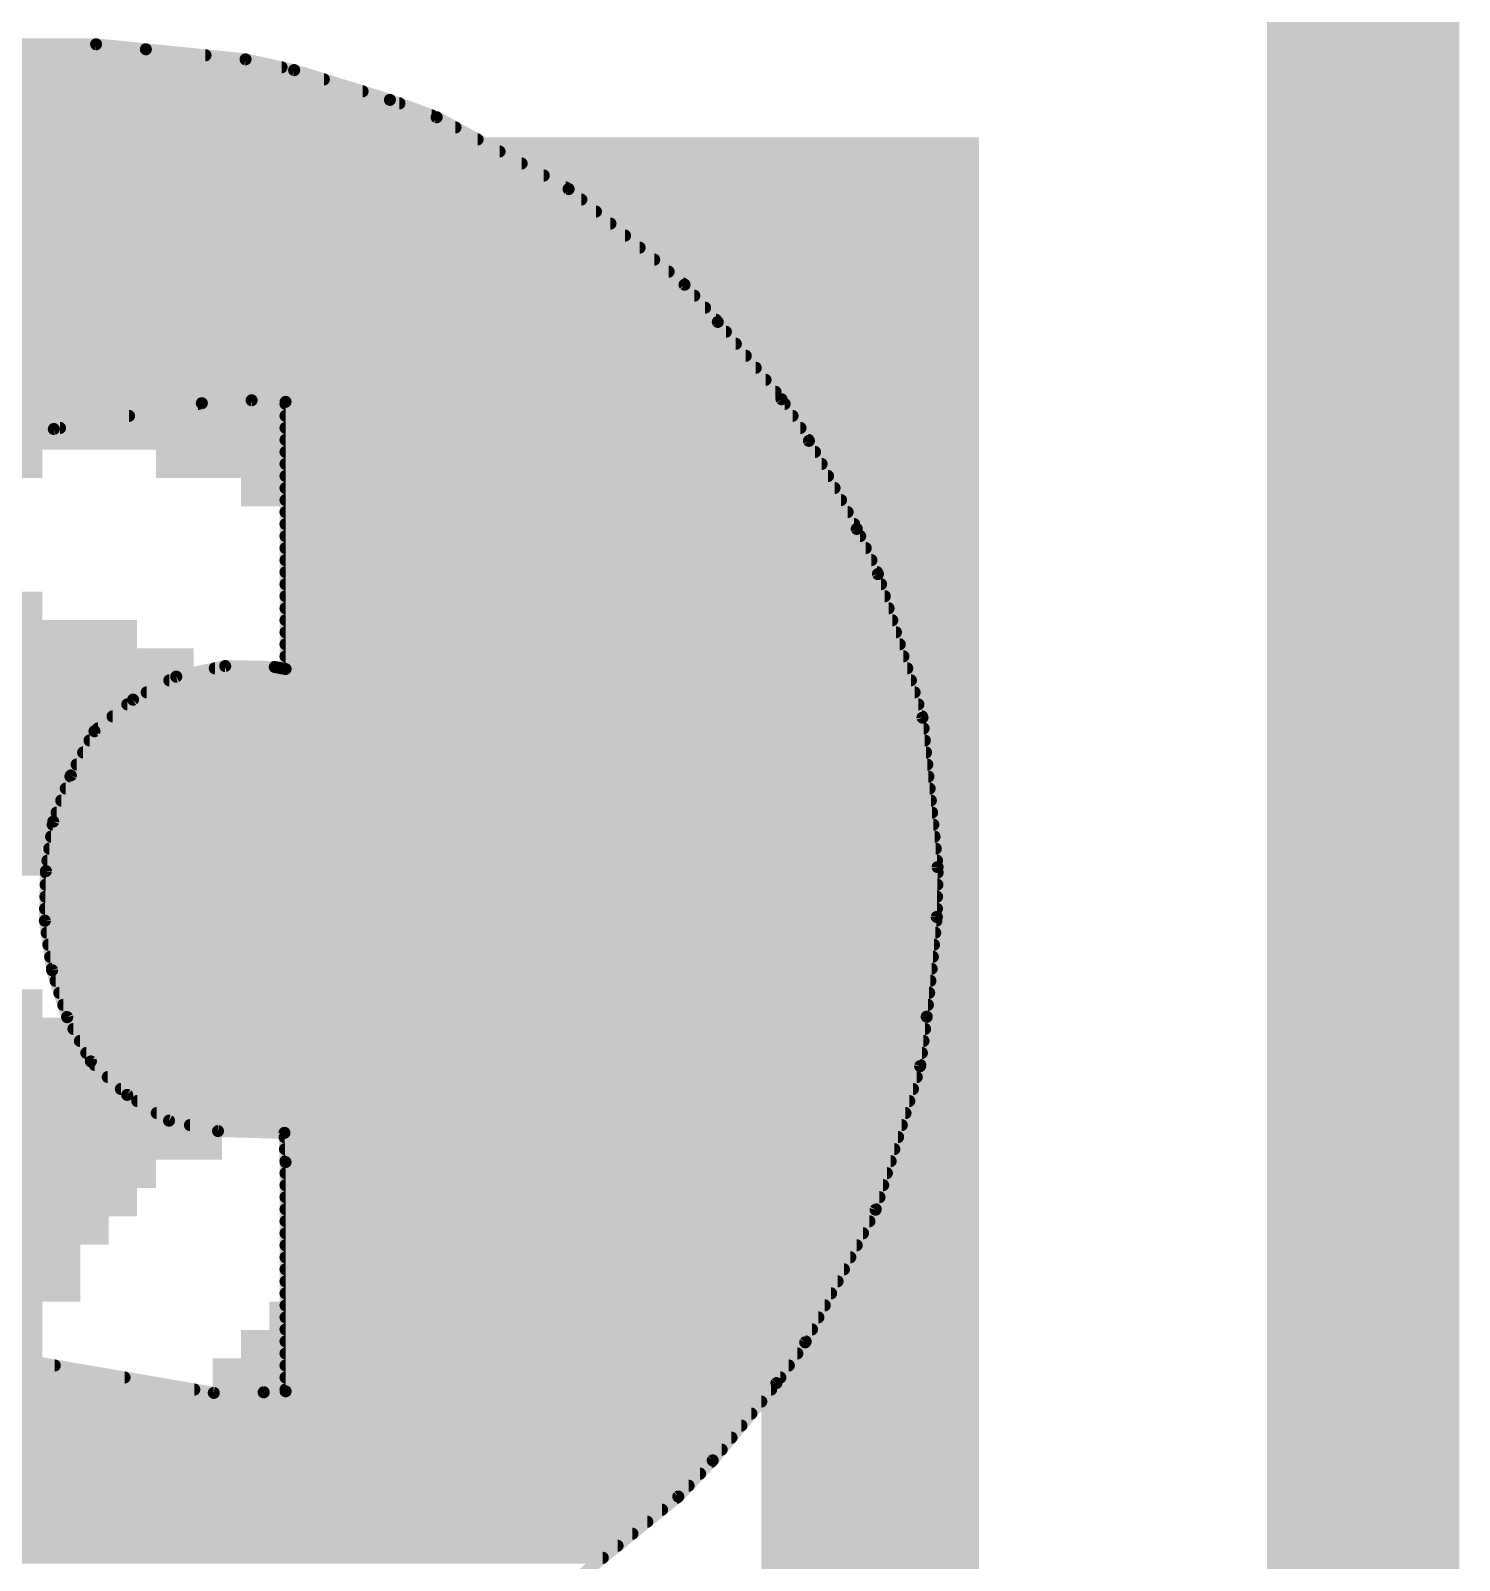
# Model space of a CAD drawing. Extents: x -27.9 to 58.7, y -12 to 40.1.
# Drawn here: x 23.992 to 25.502, y 16.71 to 18.327 of the extents above; entities that cross this region are included whole.
import ezdxf

# ---------------------------------------------------------------- set-up
doc = ezdxf.new("R2010")
doc.units = 0
for name, color, linetype in [('1', 12, 'CONTINUOUS'), ('16', 132, 'CONTINUOUS'), ('20', 31, 'CONTINUOUS'), ('21', 41, 'CONTINUOUS'), ('22', 40, 'CONTINUOUS')]:
    doc.layers.add(name, color=color, linetype=linetype)

# ---------------------------------------------------------------- blocks, each defined once
blk = doc.blocks.new('RECT')
blk.add_solid([(-0.5, -0.5), (0.5, -0.5), (-0.5, 0.5), (0.5, 0.5)])

msp = doc.modelspace()

# ---------------------------------------------------------------- linework, layer by layer
at = {"layer": '1', "const_width": 0.2032}
msp.add_lwpolyline([(25.4, 0), (25.4, 25.4)], dxfattribs=at)
at = {"layer": '16', "const_width": 0.2032}
msp.add_lwpolyline([(25.4, 0), (25.4, 25.4)], dxfattribs=at)
at = {"layer": '20', "const_width": 0.2032}
msp.add_lwpolyline([(25.4, 25.4), (25.4, 0)], dxfattribs=at)
at = {"layer": '21', "const_width": 0.0127}
for points in [[(24.0608, 18.3123), (20.3557, 18.3123)], [(24.1134, 18.307), (24.0608, 18.3123)], [(20.2309, 18.3007), (24.1764, 18.3007)], [(24.2187, 18.2964), (24.1134, 18.307)], [(24.2702, 18.285), (24.2187, 18.2964)], [(20.1038, 18.2753), (24.3015, 18.2753)], [(20.1442, 18.288), (24.2568, 18.288)], [(24.3713, 18.2536), (24.2702, 18.285)], [(20.0634, 18.2626), (24.3424, 18.2626)], [(20.023, 18.2499), (24.3814, 18.2499)], [(24.4207, 18.2353), (24.3713, 18.2536)], [(19.9875, 18.2372), (24.4156, 18.2372)], [(24.5601, 18.1594), (24.4207, 18.2353)], [(19.9407, 18.2118), (24.4639, 18.2118)], [(19.9641, 18.2245), (24.4406, 18.2245)], [(19.9173, 18.1991), (24.4872, 18.1991)], [(19.8939, 18.1864), (24.5105, 18.1864)], [(19.8705, 18.1737), (24.5339, 18.1737)], [(19.8327, 18.1483), (24.5736, 18.1483)], [(19.8493, 18.161), (24.5572, 18.161)], [(24.6826, 18.0583), (24.5601, 18.1594)], [(19.816, 18.1356), (24.589, 18.1356)], [(19.8004, 18.1229), (24.6044, 18.1229)], [(19.7696, 18.0975), (24.6352, 18.0975)], [(19.785, 18.1102), (24.6198, 18.1102)], [(19.7542, 18.0848), (24.6506, 18.0848)], [(19.7388, 18.0721), (24.6659, 18.0721)], [(19.7249, 18.0594), (24.6813, 18.0594)], [(24.7178, 18.019), (24.6826, 18.0583)], [(19.7002, 18.034), (24.7044, 18.034)], [(19.7126, 18.0467), (24.693, 18.0467)], [(19.6888, 18.0213), (24.7158, 18.0213)], [(24.7852, 17.9374), (24.7178, 18.019)], [(19.6783, 18.0086), (24.7264, 18.0086)], [(19.6679, 17.9959), (24.7369, 17.9959)], [(19.6469, 17.9705), (24.7579, 17.9705)], [(19.6574, 17.9832), (24.7474, 17.9832)], [(19.6364, 17.9578), (24.7683, 17.9578)], [(19.6261, 17.9451), (24.7788, 17.9451)], [(24.1726, 17.9331), (24.2252, 17.9363)], [(24.2252, 17.9363), (24.261, 17.9345)], [(24.8142, 17.8934), (24.7852, 17.9374)], [(20.3647, 17.9324), (24.1685, 17.9324)], [(23.6034, 17.9197), (24.0956, 17.9197)], [(24.0162, 17.9059), (24.1726, 17.9331)], [(24.261, 17.9345), (24.261, 17.6523)], [(24.261, 17.9324), (24.7885, 17.9324)], [(24.261, 17.9197), (24.7968, 17.9197)], [(23.603, 17.907), (24.0227, 17.907)], [(23.966, 17.8918), (24.0162, 17.9059)], [(24.261, 17.907), (24.8052, 17.907)], [(24.261, 17.8943), (24.8136, 17.8943)], [(24.8647, 17.8003), (24.8142, 17.8934)], [(24.261, 17.8816), (24.8206, 17.8816)], [(24.261, 17.8689), (24.8275, 17.8689)], [(24.261, 17.8562), (24.8344, 17.8562)], [(24.261, 17.8435), (24.8412, 17.8435)], [(24.261, 17.8308), (24.8481, 17.8308)], [(24.261, 17.8181), (24.855, 17.8181)], [(24.261, 17.8054), (24.8619, 17.8054)], [(24.261, 17.7927), (24.8683, 17.7927)], [(24.8871, 17.7526), (24.8647, 17.8003)], [(24.261, 17.78), (24.8742, 17.78)], [(24.261, 17.7673), (24.8802, 17.7673)], [(24.261, 17.7546), (24.8861, 17.7546)], [(24.261, 17.7419), (24.8904, 17.7419)], [(24.9341, 17.6009), (24.8871, 17.7526)], [(24.261, 17.7292), (24.8943, 17.7292)], [(24.261, 17.7165), (24.8983, 17.7165)], [(24.261, 17.7038), (24.9022, 17.7038)], [(24.261, 17.6911), (24.9061, 17.6911)], [(24.261, 17.6784), (24.9101, 17.6784)], [(24.261, 17.6657), (24.914, 17.6657)], [(24.1972, 17.6554), (24.1455, 17.6442)], [(24.1863, 17.653), (24.2572, 17.653)], [(24.2497, 17.6544), (24.1972, 17.6554)], [(24.261, 17.6523), (24.2497, 17.6544)], [(24.261, 17.653), (24.918, 17.653)], [(24.1455, 17.6442), (24.0999, 17.6199)], [(24.1382, 17.6403), (24.9219, 17.6403)], [(24.0999, 17.6199), (24.0591, 17.5865)], [(24.0938, 17.6149), (24.9298, 17.6149)], [(24.1143, 17.6276), (24.9258, 17.6276)], [(24.0782, 17.6022), (24.9337, 17.6022)], [(24.9502, 17.443), (24.9341, 17.6009)], [(24.0591, 17.5865), (24.0341, 17.5399)], [(24.0627, 17.5895), (24.9353, 17.5895)], [(24.0471, 17.5641), (24.9379, 17.5641)], [(24.0539, 17.5768), (24.9366, 17.5768)], [(24.0403, 17.5514), (24.9392, 17.5514)], [(24.0341, 17.5399), (24.0155, 17.4911)], [(24.0337, 17.5387), (24.9404, 17.5387)], [(24.0288, 17.526), (24.9417, 17.526)], [(24.0191, 17.5006), (24.9443, 17.5006)], [(24.024, 17.5133), (24.943, 17.5133)], [(24.0155, 17.4911), (24.0078, 17.4387)], [(24.015, 17.4879), (24.9456, 17.4879)], [(24.0132, 17.4752), (24.9469, 17.4752)], [(24.0113, 17.4625), (24.9482, 17.4625)], [(24.0078, 17.4387), (24.0067, 17.3864)], [(24.0078, 17.4371), (24.9501, 17.4371)], [(24.0094, 17.4498), (24.9495, 17.4498)], [(24.9493, 17.3903), (24.9502, 17.443)], [(24.0075, 17.4244), (24.9499, 17.4244)], [(24.0072, 17.4117), (24.9496, 17.4117)], [(24.0067, 17.3864), (24.0144, 17.334)], [(24.0067, 17.3863), (24.9489, 17.3863)], [(24.0069, 17.399), (24.9494, 17.399)], [(24.9387, 17.285), (24.9493, 17.3903)], [(24.0086, 17.3736), (24.9476, 17.3736)], [(24.0104, 17.3609), (24.9463, 17.3609)], [(24.0123, 17.3482), (24.9451, 17.3482)], [(24.0141, 17.3355), (24.9438, 17.3355)], [(24.0144, 17.334), (24.0303, 17.2844)], [(24.018, 17.3228), (24.9425, 17.3228)], [(24.022, 17.3101), (24.9412, 17.3101)], [(24.0261, 17.2974), (24.9399, 17.2974)], [(24.0302, 17.2847), (24.9386, 17.2847)], [(24.0303, 17.2844), (24.0553, 17.2377)], [(24.9316, 17.2327), (24.9387, 17.285)], [(24.0369, 17.272), (24.9369, 17.272)], [(24.0437, 17.2593), (24.9352, 17.2593)], [(24.0505, 17.2466), (24.9335, 17.2466)], [(24.0553, 17.2377), (24.0937, 17.2023)], [(24.0594, 17.2339), (24.9318, 17.2339)], [(24.8846, 17.081), (24.9316, 17.2327)], [(24.0732, 17.2212), (24.9281, 17.2212)], [(24.087, 17.2085), (24.9241, 17.2085)], [(24.0937, 17.2023), (24.1379, 17.1751)], [(24.1043, 17.1958), (24.9202, 17.1958)], [(24.1249, 17.1831), (24.9162, 17.1831)], [(24.1379, 17.1751), (24.1897, 17.1641)], [(24.16, 17.1704), (24.9123, 17.1704)], [(24.1897, 17.1641), (24.2599, 17.1622)], [(24.2599, 17.1622), (24.261, 17.1313)], [(24.26, 17.1577), (24.9084, 17.1577)], [(24.2605, 17.145), (24.9044, 17.145)], [(24.261, 17.1323), (24.9005, 17.1323)], [(24.261, 17.1313), (24.261, 16.8891)], [(24.261, 17.1196), (24.8965, 17.1196)], [(24.261, 17.1069), (24.8926, 17.1069)], [(24.261, 17.0942), (24.8887, 17.0942)], [(24.261, 17.0815), (24.8847, 17.0815)], [(24.8102, 16.9409), (24.8846, 17.081)], [(24.261, 17.0688), (24.8781, 17.0688)], [(24.261, 17.0561), (24.8713, 17.0561)], [(24.261, 17.0434), (24.8646, 17.0434)], [(24.261, 17.0307), (24.8579, 17.0307)], [(24.261, 17.018), (24.8511, 17.018)], [(24.261, 17.0053), (24.8444, 17.0053)], [(24.261, 16.9926), (24.8376, 16.9926)], [(24.261, 16.9799), (24.8309, 16.9799)], [(24.261, 16.9672), (24.8241, 16.9672)], [(24.261, 16.9545), (24.8174, 16.9545)], [(24.261, 16.9418), (24.8107, 16.9418)], [(24.7798, 16.8978), (24.8102, 16.9409)], [(24.1852, 16.8875), (23.9765, 16.9234)], [(24.261, 16.9291), (24.8019, 16.9291)], [(23.6022, 16.9164), (24.0171, 16.9164)], [(23.6026, 16.9037), (24.0909, 16.9037)], [(24.261, 16.9164), (24.7929, 16.9164)], [(24.261, 16.9037), (24.784, 16.9037)], [(20.9578, 16.891), (24.1646, 16.891)], [(24.238, 16.8881), (24.1852, 16.8875)], [(24.261, 16.8891), (24.238, 16.8881)], [(24.261, 16.891), (24.7742, 16.891)], [(24.7125, 16.8161), (24.7798, 16.8978)], [(20.9578, 16.8783), (24.7638, 16.8783)], [(20.9578, 16.8656), (24.7533, 16.8656)], [(20.9578, 16.8529), (24.7428, 16.8529)], [(20.9578, 16.8402), (24.7323, 16.8402)], [(20.9578, 16.8275), (24.7219, 16.8275)], [(20.9578, 16.8148), (24.7112, 16.8148)], [(24.6761, 16.7779), (24.7125, 16.8161)], [(20.9578, 16.8021), (24.6991, 16.8021)], [(20.9578, 16.7894), (24.687, 16.7894)], [(20.9578, 16.7767), (24.6746, 16.7767)], [(24.5529, 16.678), (24.6761, 16.7779)], [(20.9578, 16.764), (24.6589, 16.764)], [(20.9578, 16.7513), (24.6433, 16.7513)], [(20.9578, 16.7386), (24.6276, 16.7386)], [(20.9578, 16.7259), (24.6119, 16.7259)], [(20.9578, 16.7132), (24.5963, 16.7132)]]:
    msp.add_lwpolyline(points, dxfattribs=at)
at = {"layer": '21', "const_width": 0.0064}
for points in [[(24.0612, 18.3155, 1), (24.0605, 18.3092)], [(24.0608, 18.3092, 1), (24.0608, 18.3155)], [(24.1137, 18.3102, 1), (24.1131, 18.3039)], [(24.1131, 18.3039, 1), (24.1137, 18.3102)], [(24.1764, 18.2975, 1), (24.1764, 18.3039)], [(24.2194, 18.2995, 1), (24.2181, 18.2933)], [(24.2184, 18.2933, 1), (24.2191, 18.2996)], [(24.2568, 18.2848, 1), (24.2568, 18.2912)], [(24.2711, 18.2881, 1), (24.2692, 18.282)], [(24.2695, 18.2819, 1), (24.2708, 18.2881)], [(24.3015, 18.2721, 1), (24.3015, 18.2785)], [(24.3424, 18.2594, 1), (24.3424, 18.2658)], [(24.3724, 18.2566, 1), (24.3702, 18.2507)], [(24.3703, 18.2506, 1), (24.3722, 18.2567)], [(24.3814, 18.2467, 1), (24.3814, 18.2531)], [(24.4156, 18.234, 1), (24.4156, 18.2404)], [(24.4222, 18.2381, 1), (24.4192, 18.2325)], [(24.4196, 18.2323, 1), (24.4218, 18.2383)], [(24.4406, 18.2213, 1), (24.4406, 18.2277)], [(24.4639, 18.2086, 1), (24.4639, 18.215)], [(24.4872, 18.1959, 1), (24.4872, 18.2023)], [(24.5105, 18.1832, 1), (24.5105, 18.1896)], [(24.5339, 18.1705, 1), (24.5339, 18.1769)], [(24.5622, 18.1618, 1), (24.5581, 18.1569)], [(24.5572, 18.1578, 1), (24.5572, 18.1642)], [(24.5586, 18.1566, 1), (24.5617, 18.1622)], [(24.5736, 18.1451, 1), (24.5736, 18.1515)], [(24.589, 18.1324, 1), (24.589, 18.1388)], [(24.6044, 18.1197, 1), (24.6044, 18.1261)], [(24.6198, 18.107, 1), (24.6198, 18.1134)], [(24.6352, 18.0943, 1), (24.6352, 18.1007)], [(24.6506, 18.0816, 1), (24.6506, 18.088)], [(24.6659, 18.0689, 1), (24.6659, 18.0753)], [(24.685, 18.0604, 1), (24.6803, 18.0562)], [(24.6806, 18.0559, 1), (24.6847, 18.0608)], [(24.6813, 18.0562, 1), (24.6813, 18.0626)], [(24.693, 18.0435, 1), (24.693, 18.0499)], [(24.7044, 18.0308, 1), (24.7044, 18.0372)], [(24.7203, 18.021, 1), (24.7154, 18.017)], [(24.7155, 18.0169, 1), (24.7202, 18.0211)], [(24.7158, 18.0181, 1), (24.7158, 18.0245)], [(24.7264, 18.0054, 1), (24.7264, 18.0118)], [(24.7369, 17.9927, 1), (24.7369, 17.9991)], [(24.7474, 17.98, 1), (24.7474, 17.9864)], [(24.7579, 17.9673, 1), (24.7579, 17.9737)], [(24.7683, 17.9546, 1), (24.7683, 17.961)], [(24.2253, 17.9394, 1), (24.225, 17.9331)], [(24.2254, 17.9331, 1), (24.225, 17.9394)], [(24.7788, 17.9419, 1), (24.7788, 17.9483)], [(24.7878, 17.9391, 1), (24.7825, 17.9356)], [(24.7827, 17.9353, 1), (24.7876, 17.9394)], [(24.0956, 17.9165, 1), (24.0956, 17.9229)], [(24.1685, 17.9292, 1), (24.1685, 17.9356)], [(24.1724, 17.9363, 1), (24.1728, 17.9299)], [(24.1731, 17.93, 1), (24.1721, 17.9362)], [(24.261, 17.9356, 1), (24.261, 17.9292)], [(24.261, 17.9229, 1), (24.261, 17.9165)], [(24.2642, 17.9345, 1), (24.2579, 17.9345)], [(24.2609, 17.9314, 1), (24.2612, 17.9377)], [(24.7885, 17.9292, 1), (24.7885, 17.9356)], [(24.7968, 17.9165, 1), (24.7968, 17.9229)], [(24.0156, 17.909, 1), (24.0167, 17.9027)], [(24.017, 17.9028, 1), (24.0153, 17.9089)], [(24.0227, 17.9038, 1), (24.0227, 17.9102)], [(24.261, 17.9102, 1), (24.261, 17.9038)], [(24.8052, 17.9038, 1), (24.8052, 17.9102)], [(24.261, 17.8975, 1), (24.261, 17.8911)], [(24.817, 17.8949, 1), (24.8114, 17.8918)], [(24.8115, 17.8916, 1), (24.8168, 17.8951)], [(24.8136, 17.8911, 1), (24.8136, 17.8975)], [(24.261, 17.8848, 1), (24.261, 17.8784)], [(24.8206, 17.8784, 1), (24.8206, 17.8848)], [(24.261, 17.8721, 1), (24.261, 17.8657)], [(24.261, 17.8594, 1), (24.261, 17.853)], [(24.8275, 17.8657, 1), (24.8275, 17.8721)], [(24.8344, 17.853, 1), (24.8344, 17.8594)], [(24.261, 17.8467, 1), (24.261, 17.8403)], [(24.8412, 17.8403, 1), (24.8412, 17.8467)], [(24.261, 17.834, 1), (24.261, 17.8276)], [(24.8481, 17.8276, 1), (24.8481, 17.834)], [(24.261, 17.8213, 1), (24.261, 17.8149)], [(24.855, 17.8149, 1), (24.855, 17.8213)], [(24.261, 17.8086, 1), (24.261, 17.8022)], [(24.261, 17.7959, 1), (24.261, 17.7895)], [(24.8676, 17.8017, 1), (24.8618, 17.799)], [(24.8619, 17.8022, 1), (24.8619, 17.8086)], [(24.8619, 17.7988, 1), (24.8675, 17.8018)], [(24.8683, 17.7895, 1), (24.8683, 17.7959)], [(24.261, 17.7832, 1), (24.261, 17.7768)], [(24.8742, 17.7768, 1), (24.8742, 17.7832)], [(24.261, 17.7705, 1), (24.261, 17.7641)], [(24.8802, 17.7641, 1), (24.8802, 17.7705)], [(24.261, 17.7578, 1), (24.261, 17.7514)], [(24.261, 17.7451, 1), (24.261, 17.7387)], [(24.8901, 17.7535, 1), (24.884, 17.7516)], [(24.8842, 17.7512, 1), (24.8899, 17.7539)], [(24.8861, 17.7514, 1), (24.8861, 17.7578)], [(24.8904, 17.7387, 1), (24.8904, 17.7451)], [(24.261, 17.7324, 1), (24.261, 17.726)], [(24.8943, 17.726, 1), (24.8943, 17.7324)], [(24.261, 17.7197, 1), (24.261, 17.7133)], [(24.8983, 17.7133, 1), (24.8983, 17.7197)], [(24.261, 17.707, 1), (24.261, 17.7006)], [(24.9022, 17.7006, 1), (24.9022, 17.707)], [(24.261, 17.6943, 1), (24.261, 17.6879)], [(24.261, 17.6816, 1), (24.261, 17.6752)], [(24.9061, 17.6879, 1), (24.9061, 17.6943)], [(24.9101, 17.6752, 1), (24.9101, 17.6816)], [(24.261, 17.6689, 1), (24.261, 17.6625)], [(24.914, 17.6625, 1), (24.914, 17.6689)], [(24.1863, 17.6562, 1), (24.1863, 17.6498)], [(24.1973, 17.6585, 1), (24.1972, 17.6522)], [(24.1979, 17.6523, 1), (24.1966, 17.6585)], [(24.2503, 17.6575, 1), (24.2491, 17.6512)], [(24.2496, 17.6512, 1), (24.2498, 17.6575)], [(24.2572, 17.6498, 1), (24.2572, 17.6562)], [(24.261, 17.6562, 1), (24.261, 17.6498)], [(24.2579, 17.6523, 1), (24.2642, 17.6523)], [(24.2605, 17.6492, 1), (24.2616, 17.6554)], [(24.918, 17.6498, 1), (24.918, 17.6562)], [(24.1382, 17.6435, 1), (24.1382, 17.6371)], [(24.1448, 17.6473, 1), (24.1462, 17.6411)], [(24.147, 17.6414, 1), (24.144, 17.647)], [(24.9219, 17.6371, 1), (24.9219, 17.6435)], [(24.0938, 17.6181, 1), (24.0938, 17.6117)], [(24.0984, 17.6227, 1), (24.1014, 17.6171)], [(24.1019, 17.6175, 1), (24.0979, 17.6224)], [(24.1143, 17.6308, 1), (24.1143, 17.6244)], [(24.9258, 17.6244, 1), (24.9258, 17.6308)], [(24.9298, 17.6117, 1), (24.9298, 17.6181)], [(24.0782, 17.6054, 1), (24.0782, 17.599)], [(24.9373, 17.6012, 1), (24.931, 17.6006)], [(24.9311, 17.6, 1), (24.9372, 17.6019)], [(24.9337, 17.599, 1), (24.9337, 17.6054)], [(24.0571, 17.589, 1), (24.0611, 17.5841)], [(24.0619, 17.585, 1), (24.0563, 17.588)], [(24.0627, 17.5927, 1), (24.0627, 17.5863)], [(24.9353, 17.5863, 1), (24.9353, 17.5927)], [(24.0471, 17.5673, 1), (24.0471, 17.5609)], [(24.0539, 17.58, 1), (24.0539, 17.5736)], [(24.9366, 17.5736, 1), (24.9366, 17.58)], [(24.9379, 17.5609, 1), (24.9379, 17.5673)], [(24.0403, 17.5546, 1), (24.0403, 17.5482)], [(24.9392, 17.5482, 1), (24.9392, 17.5546)], [(24.0337, 17.5419, 1), (24.0337, 17.5355)], [(24.0313, 17.5414, 1), (24.0369, 17.5384)], [(24.0371, 17.5387, 1), (24.0312, 17.541)], [(24.9404, 17.5355, 1), (24.9404, 17.5419)], [(24.0288, 17.5292, 1), (24.0288, 17.5228)], [(24.9417, 17.5228, 1), (24.9417, 17.5292)], [(24.0191, 17.5038, 1), (24.0191, 17.4974)], [(24.024, 17.5165, 1), (24.024, 17.5101)], [(24.943, 17.5101, 1), (24.943, 17.5165)], [(24.9443, 17.4974, 1), (24.9443, 17.5038)], [(24.015, 17.4911, 1), (24.015, 17.4847)], [(24.0125, 17.4922, 1), (24.0185, 17.49)], [(24.0186, 17.4906, 1), (24.0124, 17.4916)], [(24.9456, 17.4847, 1), (24.9456, 17.4911)], [(24.0132, 17.4784, 1), (24.0132, 17.472)], [(24.9469, 17.472, 1), (24.9469, 17.4784)], [(24.0113, 17.4657, 1), (24.0113, 17.4593)], [(24.9482, 17.4593, 1), (24.9482, 17.4657)], [(24.011, 17.4387, 1), (24.0046, 17.4388)], [(24.0078, 17.4403, 1), (24.0078, 17.4339)], [(24.0046, 17.4392, 1), (24.0109, 17.4383)], [(24.0094, 17.453, 1), (24.0094, 17.4466)], [(24.9533, 17.4429, 1), (24.947, 17.443)], [(24.947, 17.4426, 1), (24.9533, 17.4433)], [(24.9495, 17.4466, 1), (24.9495, 17.453)], [(24.9501, 17.4339, 1), (24.9501, 17.4403)], [(24.0075, 17.4276, 1), (24.0075, 17.4212)], [(24.9499, 17.4212, 1), (24.9499, 17.4276)], [(24.0072, 17.4149, 1), (24.0072, 17.4085)], [(24.9496, 17.4085, 1), (24.9496, 17.4149)], [(24.0098, 17.3868, 1), (24.0035, 17.3859)], [(24.0067, 17.3895, 1), (24.0067, 17.3831)], [(24.0069, 17.4022, 1), (24.0069, 17.3958)], [(24.9525, 17.39, 1), (24.9461, 17.3906)], [(24.9461, 17.3903, 1), (24.9525, 17.3902)], [(24.9489, 17.3831, 1), (24.9489, 17.3895)], [(24.9494, 17.3958, 1), (24.9494, 17.4022)], [(24.0035, 17.3864, 1), (24.0099, 17.3863)], [(24.0086, 17.3768, 1), (24.0086, 17.3704)], [(24.9476, 17.3704, 1), (24.9476, 17.3768)], [(24.0104, 17.3641, 1), (24.0104, 17.3577)], [(24.9463, 17.3577, 1), (24.9463, 17.3641)], [(24.0123, 17.3514, 1), (24.0123, 17.345)], [(24.9451, 17.345, 1), (24.9451, 17.3514)], [(24.0141, 17.3387, 1), (24.0141, 17.3323)], [(24.0174, 17.335, 1), (24.0113, 17.333)], [(24.0112, 17.3335, 1), (24.0175, 17.3345)], [(24.018, 17.326, 1), (24.018, 17.3196)], [(24.9425, 17.3196, 1), (24.9425, 17.326)], [(24.9438, 17.3323, 1), (24.9438, 17.3387)], [(24.022, 17.3133, 1), (24.022, 17.3069)], [(24.9412, 17.3069, 1), (24.9412, 17.3133)], [(24.0261, 17.3006, 1), (24.0261, 17.2942)], [(24.9399, 17.2942, 1), (24.9399, 17.3006)], [(24.0302, 17.2879, 1), (24.0302, 17.2815)], [(24.0331, 17.2859, 1), (24.0275, 17.2829)], [(24.0273, 17.2834, 1), (24.0333, 17.2853)], [(24.9418, 17.2845, 1), (24.9355, 17.2854)], [(24.9355, 17.2853, 1), (24.9418, 17.2846)], [(24.9386, 17.2815, 1), (24.9386, 17.2879)], [(24.0369, 17.2752, 1), (24.0369, 17.2688)], [(24.0437, 17.2625, 1), (24.0437, 17.2561)], [(24.9352, 17.2561, 1), (24.9352, 17.2625)], [(24.9369, 17.2688, 1), (24.9369, 17.2752)], [(24.0505, 17.2498, 1), (24.0505, 17.2434)], [(24.9335, 17.2434, 1), (24.9335, 17.2498)], [(24.0574, 17.24, 1), (24.0531, 17.2354)], [(24.0525, 17.2362, 1), (24.0581, 17.2392)], [(24.0594, 17.2371, 1), (24.0594, 17.2307)], [(24.9285, 17.2331, 1), (24.9348, 17.2322)], [(24.9347, 17.2317, 1), (24.9286, 17.2336)], [(24.9318, 17.2307, 1), (24.9318, 17.2371)], [(24.0732, 17.2244, 1), (24.0732, 17.218)], [(24.087, 17.2117, 1), (24.087, 17.2053)], [(24.9241, 17.2053, 1), (24.9241, 17.2117)], [(24.9281, 17.218, 1), (24.9281, 17.2244)], [(24.0953, 17.205, 1), (24.092, 17.1996)], [(24.0915, 17.2, 1), (24.0958, 17.2047)], [(24.1043, 17.199, 1), (24.1043, 17.1926)], [(24.9202, 17.1926, 1), (24.9202, 17.199)], [(24.1249, 17.1863, 1), (24.1249, 17.1799)], [(24.9162, 17.1799, 1), (24.9162, 17.1863)], [(24.1386, 17.1782, 1), (24.1372, 17.172)], [(24.1362, 17.1724, 1), (24.1396, 17.1778)], [(24.16, 17.1736, 1), (24.16, 17.1672)], [(24.1898, 17.1672, 1), (24.1896, 17.1609)], [(24.189, 17.161, 1), (24.1903, 17.1672)], [(24.263, 17.1623, 1), (24.2567, 17.1621)], [(24.2598, 17.159, 1), (24.2599, 17.1654)], [(24.9123, 17.1672, 1), (24.9123, 17.1736)], [(24.26, 17.1609, 1), (24.26, 17.1545)], [(24.2605, 17.1482, 1), (24.2605, 17.1418)], [(24.9044, 17.1418, 1), (24.9044, 17.1482)], [(24.9084, 17.1545, 1), (24.9084, 17.1609)], [(24.261, 17.1355, 1), (24.261, 17.1291)], [(24.2642, 17.1313, 1), (24.2579, 17.1313)], [(24.2579, 17.1312, 1), (24.2642, 17.1314)], [(24.9005, 17.1291, 1), (24.9005, 17.1355)], [(24.261, 17.1228, 1), (24.261, 17.1164)], [(24.8965, 17.1164, 1), (24.8965, 17.1228)], [(24.261, 17.1101, 1), (24.261, 17.1037)], [(24.8926, 17.1037, 1), (24.8926, 17.1101)], [(24.261, 17.0974, 1), (24.261, 17.091)], [(24.261, 17.0847, 1), (24.261, 17.0783)], [(24.8815, 17.0819, 1), (24.8876, 17.0801)], [(24.8874, 17.0795, 1), (24.8818, 17.0825)], [(24.8847, 17.0783, 1), (24.8847, 17.0847)], [(24.8887, 17.091, 1), (24.8887, 17.0974)], [(24.261, 17.072, 1), (24.261, 17.0656)], [(24.8781, 17.0656, 1), (24.8781, 17.072)], [(24.261, 17.0593, 1), (24.261, 17.0529)], [(24.8713, 17.0529, 1), (24.8713, 17.0593)], [(24.261, 17.0466, 1), (24.261, 17.0402)], [(24.261, 17.0339, 1), (24.261, 17.0275)], [(24.8579, 17.0275, 1), (24.8579, 17.0339)], [(24.8646, 17.0402, 1), (24.8646, 17.0466)], [(24.261, 17.0212, 1), (24.261, 17.0148)], [(24.8511, 17.0148, 1), (24.8511, 17.0212)], [(24.261, 17.0085, 1), (24.261, 17.0021)], [(24.8444, 17.0021, 1), (24.8444, 17.0085)], [(24.261, 16.9958, 1), (24.261, 16.9894)], [(24.8376, 16.9894, 1), (24.8376, 16.9958)], [(24.261, 16.9831, 1), (24.261, 16.9767)], [(24.261, 16.9704, 1), (24.261, 16.964)], [(24.8241, 16.964, 1), (24.8241, 16.9704)], [(24.8309, 16.9767, 1), (24.8309, 16.9831)], [(24.261, 16.9577, 1), (24.261, 16.9513)], [(24.8174, 16.9513, 1), (24.8174, 16.9577)], [(24.261, 16.945, 1), (24.261, 16.9386)], [(24.8074, 16.9424, 1), (24.813, 16.9394)], [(24.8128, 16.939, 1), (24.8076, 16.9427)], [(24.8107, 16.9386, 1), (24.8107, 16.945)], [(24.261, 16.9323, 1), (24.261, 16.9259)], [(24.8019, 16.9259, 1), (24.8019, 16.9323)], [(24.0171, 16.9132, 1), (24.0171, 16.9196)], [(24.0909, 16.9005, 1), (24.0909, 16.9069)], [(24.261, 16.9196, 1), (24.261, 16.9132)], [(24.261, 16.9069, 1), (24.261, 16.9005)], [(24.784, 16.9005, 1), (24.784, 16.9069)], [(24.7929, 16.9132, 1), (24.7929, 16.9196)], [(24.1646, 16.8878, 1), (24.1646, 16.8942)], [(24.1851, 16.8906, 1), (24.1852, 16.8843)], [(24.1846, 16.8843, 1), (24.1857, 16.8906)], [(24.2378, 16.8913, 1), (24.2381, 16.8849)], [(24.238, 16.8849, 1), (24.2379, 16.8913)], [(24.261, 16.8942, 1), (24.261, 16.8878)], [(24.2579, 16.8891, 1), (24.2642, 16.8891)], [(24.2612, 16.8859, 1), (24.2609, 16.8923)], [(24.7742, 16.8878, 1), (24.7742, 16.8942)], [(24.7772, 16.8996, 1), (24.7824, 16.896)], [(24.7823, 16.8958, 1), (24.7774, 16.8998)], [(24.7638, 16.8751, 1), (24.7638, 16.8815)], [(24.7428, 16.8497, 1), (24.7428, 16.8561)], [(24.7533, 16.8624, 1), (24.7533, 16.8688)], [(24.7323, 16.837, 1), (24.7323, 16.8434)], [(24.7219, 16.8243, 1), (24.7219, 16.8307)], [(24.71, 16.8181, 1), (24.7149, 16.8141)], [(24.7148, 16.8139, 1), (24.7102, 16.8183)], [(24.7112, 16.8116, 1), (24.7112, 16.818)], [(24.687, 16.7862, 1), (24.687, 16.7926)], [(24.6991, 16.7989, 1), (24.6991, 16.8053)], [(24.6738, 16.7801, 1), (24.6784, 16.7757)], [(24.6781, 16.7755, 1), (24.6741, 16.7804)], [(24.6746, 16.7735, 1), (24.6746, 16.7799)], [(24.6589, 16.7608, 1), (24.6589, 16.7672)], [(24.6433, 16.7481, 1), (24.6433, 16.7545)], [(24.6119, 16.7227, 1), (24.6119, 16.7291)], [(24.6276, 16.7354, 1), (24.6276, 16.7418)], [(24.5963, 16.71, 1), (24.5963, 16.7164)]]:
    msp.add_lwpolyline(points, format="xyb", dxfattribs=at)

# ---------------------------------------------------------------- block references
at = {"layer": '22', "rotation": 90}
for p, xscale, yscale in [((23.989, 18.034), 0.36, 0.03), ((24.024, 18.049), 0.33, 0.04), ((24.059, 18.049), 0.33, 0.03), ((24.089, 18.049), 0.33, 0.03), ((24.109, 18.049), 0.33, 0.03), ((24.144, 18.034), 0.36, 0.04), ((24.179, 18.034), 0.36, 0.03), ((24.199, 18.034), 0.36, 0.03), ((24.229, 18.019), 0.39, 0.03), ((24.264, 18.019), 0.39, 0.04), ((24.299, 18.019), 0.39, 0.03), ((24.329, 18.034), 0.36, 0.03), ((24.349, 18.034), 0.36, 0.03), ((24.384, 18.049), 0.33, 0.04), ((24.419, 18.049), 0.33, 0.03), ((24.439, 18.049), 0.33, 0.03), ((24.469, 18.049), 0.33, 0.03), ((24.504, 18.049), 0.33, 0.04), ((24.539, 18.049), 0.33, 0.03), ((24.569, 18.049), 0.33, 0.03), ((24.589, 18.034), 0.36, 0.03), ((24.624, 18.034), 0.36, 0.04), ((24.659, 18.019), 0.39, 0.03), ((24.689, 18.004), 0.42, 0.03), ((24.709, 17.989), 0.45, 0.03), ((24.744, 17.974), 0.48, 0.04), ((24.779, 16.399), 3.63, 0.03), ((24.804, 16.399), 3.63, 0.02), ((24.829, 16.399), 3.63, 0.03), ((24.859, 16.399), 3.63, 0.03), ((24.894, 16.399), 3.63, 0.04), ((24.924, 16.399), 3.63, 0.02), ((24.949, 16.399), 3.63, 0.03), ((24.979, 16.399), 3.63, 0.03), ((23.989, 17.584), 0.3, 0.03), ((24.024, 17.584), 0.24, 0.04), ((24.059, 17.584), 0.24, 0.03), ((24.089, 17.584), 0.24, 0.03), ((24.439, 17.584), 0.24, 0.03), ((24.469, 17.584), 0.24, 0.03), ((24.504, 17.584), 0.24, 0.04), ((24.539, 17.584), 0.24, 0.03), ((24.109, 17.569), 0.21, 0.03), ((24.144, 17.569), 0.21, 0.04), ((24.419, 17.569), 0.21, 0.03), ((24.179, 17.554), 0.18, 0.03), ((24.569, 17.554), 0.18, 0.03), ((23.989, 17.119), 0.39, 0.03), ((24.024, 17.134), 0.3, 0.04), ((24.059, 17.164), 0.24, 0.03), ((24.089, 17.179), 0.21, 0.03), ((24.109, 17.194), 0.18, 0.03), ((24.144, 17.209), 0.15, 0.04), ((24.179, 17.209), 0.15, 0.03), ((24.199, 17.224), 0.12, 0.03), ((24.229, 17.224), 0.12, 0.03), ((24.264, 17.239), 0.09, 0.04), ((24.299, 17.239), 0.09, 0.03), ((24.329, 17.239), 0.09, 0.03), ((24.349, 17.239), 0.09, 0.03), ((24.384, 17.239), 0.09, 0.04), ((24.419, 17.239), 0.09, 0.03), ((24.439, 17.239), 0.09, 0.03), ((24.469, 17.239), 0.09, 0.03), ((24.504, 17.239), 0.09, 0.04), ((24.539, 17.224), 0.12, 0.03), ((24.569, 17.224), 0.12, 0.03), ((24.589, 17.209), 0.15, 0.03), ((24.624, 17.194), 0.18, 0.04), ((24.659, 17.194), 0.18, 0.03), ((24.689, 17.164), 0.24, 0.03), ((24.709, 17.149), 0.27, 0.03), ((24.744, 17.119), 0.33, 0.04), ((24.299, 16.864), 0.3, 0.03), ((24.329, 16.864), 0.3, 0.03), ((24.349, 16.864), 0.3, 0.03), ((24.384, 16.864), 0.3, 0.04), ((24.419, 16.864), 0.3, 0.03), ((24.439, 16.864), 0.3, 0.03), ((24.264, 16.849), 0.27, 0.04), ((24.469, 16.849), 0.27, 0.03), ((24.504, 16.849), 0.27, 0.04), ((24.229, 16.834), 0.24, 0.03), ((24.539, 16.834), 0.24, 0.03), ((24.199, 16.819), 0.21, 0.03), ((24.569, 16.804), 0.18, 0.03), ((24.179, 16.789), 0.15, 0.03)]:
    msp.add_blockref('RECT', p, dxfattribs=dict(at, xscale=xscale, yscale=yscale))

doc.saveas('drawing.dxf')
